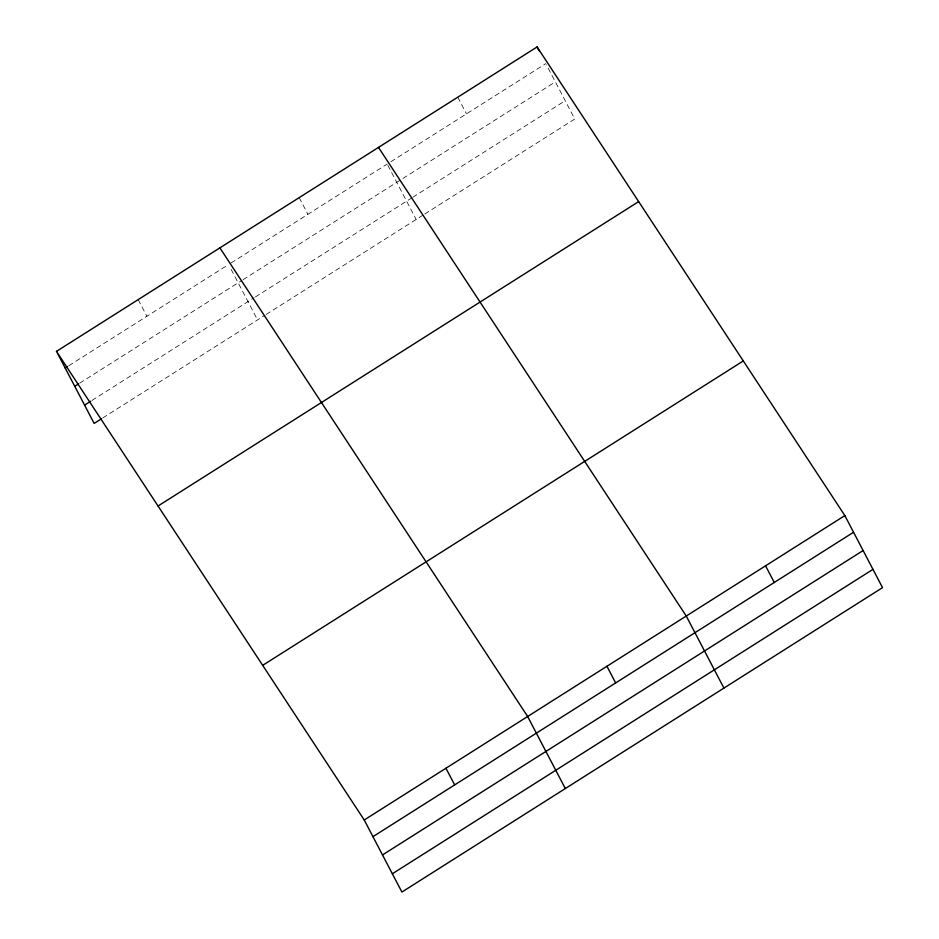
<?xml version="1.0" encoding="UTF-8"?>
<svg xmlns="http://www.w3.org/2000/svg" width="939" height="939" viewBox="0 0 939 939"><rect width="100%" height="100%" fill="white"/><g stroke="black" fill="none" stroke-linecap="round" stroke-linejoin="round"><path stroke-width="0.7" stroke-dasharray="4.7 3.52" d="M68.899 365.67L227.355 265.303M231.076 262.955L387.197 164.067M390.917 161.708L545.805 63.617M79.698 383.159L241.875 280.444M243.107 279.658L401.716 179.208M402.948 178.422L555.36 81.893M92.01 400.425L254.199 297.71M255.431 296.924L411.564 198.035M412.796 197.26L565.208 100.719M102.809 417.925L264.986 315.199M266.23 314.424L423.595 214.749M424.827 213.963L574.762 119.007L546.439 64.826M457.798 97.175L466.507 113.842M387.842 165.287L416.165 219.456M299.189 197.636L307.898 214.292M231.147 269.399L257.556 319.917M138.186 299.611L146.895 316.267"/><path stroke-width="1.41" d="M56.481 351.362L537.096 46.95L844.854 515.593L882.519 587.638L401.904 892.05L364.238 819.993L56.481 351.362L94.146 423.407L101.576 418.712M65.19 368.018L67.667 366.456M74.744 386.305L78.453 383.945M84.592 405.132L90.778 401.211M158.034 506.015L638.661 201.603M262.674 665.352L743.301 360.94M364.238 819.993L844.854 515.593M372.947 836.661L853.563 532.249M382.502 854.936L863.117 550.524M392.349 873.775L872.965 569.363M378.487 147.4L686.256 616.043L723.922 688.099M219.89 247.861L527.648 716.492L565.313 788.549M537.096 46.95L539.103 50.8M765.555 565.818L774.264 582.473M606.946 666.267L615.655 682.935M445.943 768.243L454.652 784.91"/></g></svg>
